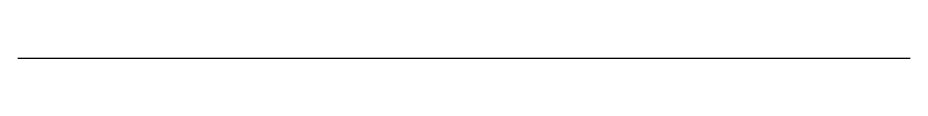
# Model space of a CAD drawing. Header units: millimetres. Extents: x 0 to 76.3, y 0 to 0.
import ezdxf

# ---------------------------------------------------------------- set-up
doc = ezdxf.new("R2010")
doc.units = ezdxf.units.MM
doc.layers.get('0').update_dxf_attribs({"lineweight": 25, "true_color": 0xffffff})

msp = doc.modelspace()

# ---------------------------------------------------------------- linework, layer by layer
msp.add_line((0, 0), (76.32, 0))

doc.saveas('drawing.dxf')
